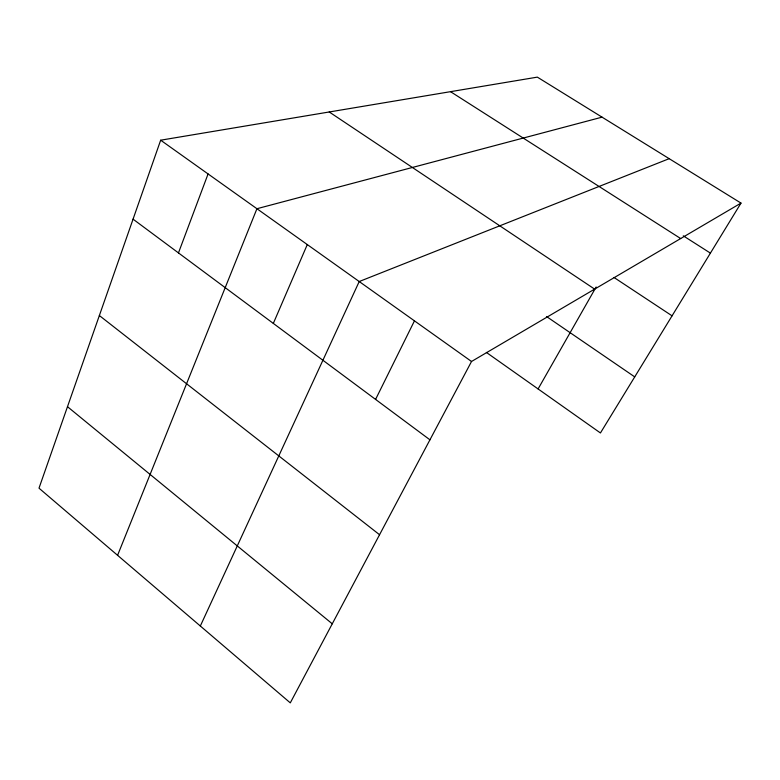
<?xml version="1.0" encoding="UTF-8"?>
<svg xmlns="http://www.w3.org/2000/svg" width="780" height="780" viewBox="0 0 780 780"><rect width="100%" height="100%" fill="white"/><g stroke="black" fill="none" stroke-linecap="round" stroke-linejoin="round"><path stroke-width="1.17" d="M160.67 140.195L39 488.173L290.287 702.868L471.529 361.481L741 203.093L537.342 77.132L160.67 140.195L471.529 361.481M178.464 252.905L208.075 173.94M117.585 555.311L256.932 208.718L602.053 117.156M273.322 323.417L307.291 244.559M200.333 626.008L359.219 281.531L669.182 158.672M375.58 399.409L414.453 320.853M538.093 388.947L596.125 287.001M741 203.093L600.434 432.968L486.379 352.423M683.27 235.823L710.414 253.12M450.528 91.669L680.677 238.553M614.026 277.485L672.067 315.832M329.228 111.969L594.643 289.127M546.487 316.505L634.725 376.886M133.058 219.16L429.946 439.822M99.362 315.539L379.558 534.729M67.489 406.692L332.27 623.805"/></g></svg>
